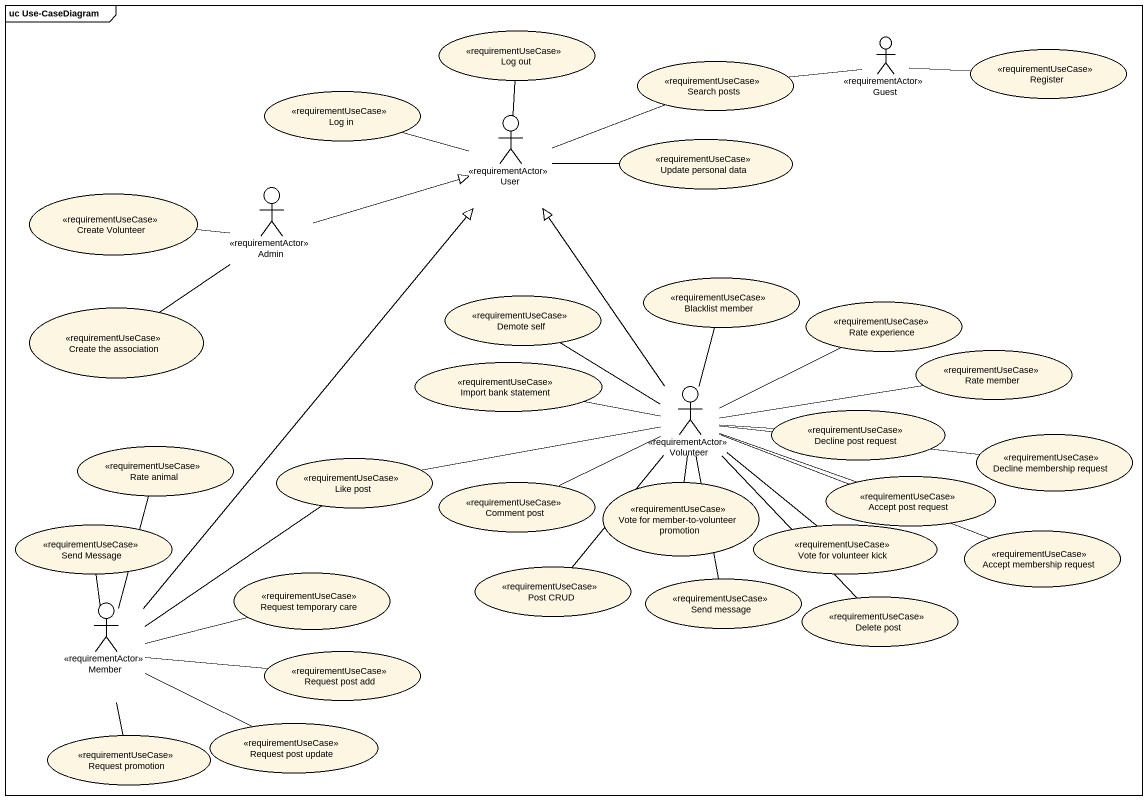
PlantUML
@startuml
mainframe uc Use-CaseDiagram
usecase "Log out" as Log_out <<requirementUseCase>>
usecase "Search posts" as Search_posts <<requirementUseCase>>
actor Guest <<requirementActor>>
usecase Register <<requirementUseCase>>
usecase "Log in" as Log_in <<requirementUseCase>>
actor User <<requirementActor>>
usecase "Update personal data" as Update_personal_data <<requirementUseCase>>
usecase "Create Volunteer" as Create_Volunteer <<requirementUseCase>>
actor Admin <<requirementActor>>
usecase "Demote self" as Demote_self <<requirementUseCase>>
usecase "Blacklist member" as Blacklist_member <<requirementUseCase>>
usecase "Rate experience" as Rate_experience <<requirementUseCase>>
usecase "Create the association" as Create_the_association <<requirementUseCase>>
usecase "Import bank statement" as Import_bank_statement <<requirementUseCase>>
usecase "Rate member" as Rate_member <<requirementUseCase>>
actor Volunteer <<requirementActor>>
usecase "Decline post request" as Decline_post_request <<requirementUseCase>>
usecase "Rate animal" as Rate_animal <<requirementUseCase>>
usecase "Decline membership request" as Decline_membership_request <<requirementUseCase>>
usecase "Like post" as Like_post <<requirementUseCase>>
usecase "Comment post" as Comment_post <<requirementUseCase>>
usecase "Vote for member-to-volunteer promotion" as Vote_for_member_to <<requirementUseCase>>
usecase "Accept post request" as Accept_post_request <<requirementUseCase>>
usecase "Send Message" as Send_Message <<requirementUseCase>>
usecase "Vote for volunteer kick" as Vote_for_volunteer_kick <<requirementUseCase>>
usecase "Accept membership request" as Accept_membership_request <<requirementUseCase>>
usecase "Request temporary care" as Request_temporary_care <<requirementUseCase>>
usecase "Post CRUD" as Post_CRUD <<requirementUseCase>>
actor Member <<requirementActor>>
usecase "Send message" as Send_message <<requirementUseCase>>
usecase "Delete post" as Delete_post <<requirementUseCase>>
usecase "Request post add" as Request_post_add <<requirementUseCase>>
usecase "Request post update" as Request_post_update <<requirementUseCase>>
usecase "Request promotion" as Request_promotion <<requirementUseCase>>
Guest -left- Search_posts
Guest -right- Register
User -up- Log_out
User -right- Search_posts
User -left- Log_in
User -right- Update_personal_data
Admin -right-|> User
Admin -left- Create_Volunteer
Admin -- Create_the_association
Volunteer -up-|> User
Volunteer -up- Demote_self
Volunteer -up- Blacklist_member
Volunteer -right- Rate_experience
Volunteer -left- Import_bank_statement
Volunteer -right- Rate_member
Volunteer -right- Decline_post_request
Volunteer -right- Decline_membership_request
Volunteer -left- Like_post
Volunteer -left- Comment_post
Volunteer -- Vote_for_member_to
Volunteer -right- Accept_post_request
Volunteer -- Vote_for_volunteer_kick
Volunteer -right- Accept_membership_request
Volunteer -- Post_CRUD
Volunteer -- Send_message
Volunteer -- Delete_post
Member -up-|> User
Member -up- Rate_animal
Member -up- Like_post
Member -up- Send_Message
Member -right- Request_temporary_care
Member -right- Request_post_add
Member -right- Request_post_update
Member -- Request_promotion
@enduml
